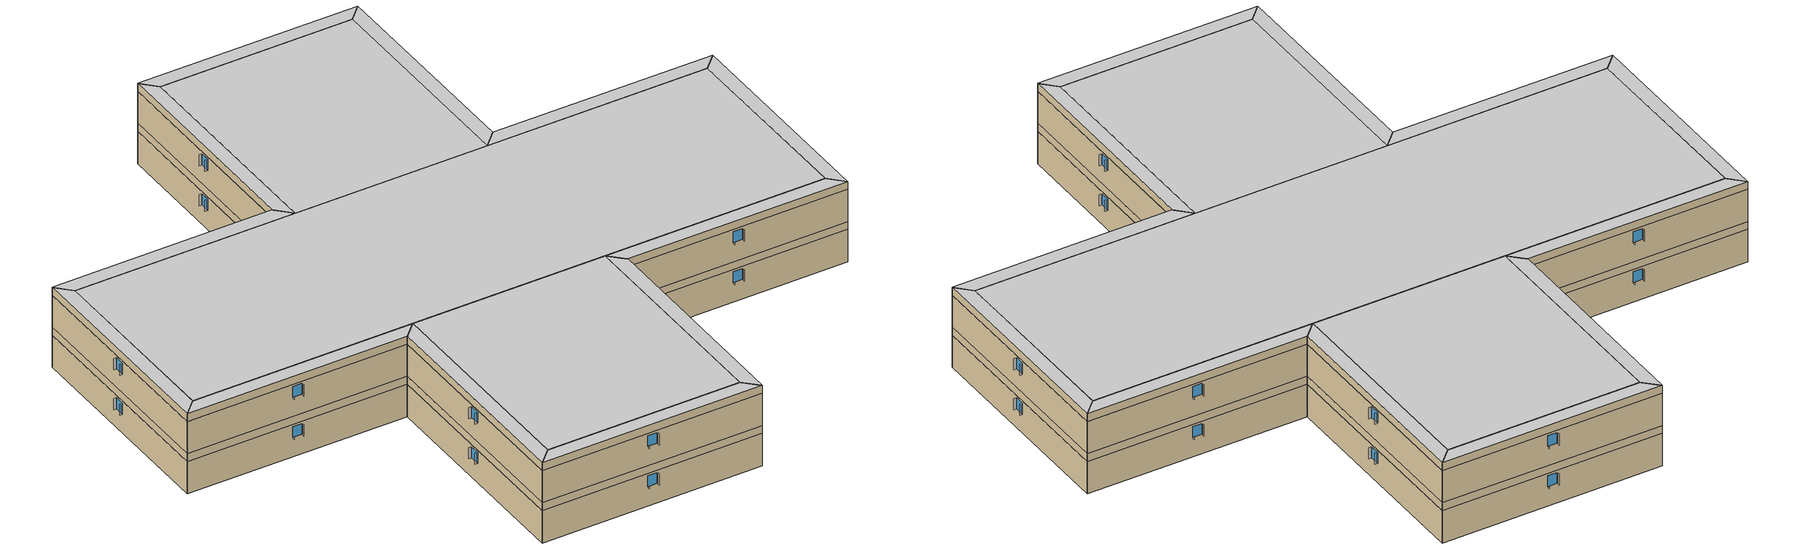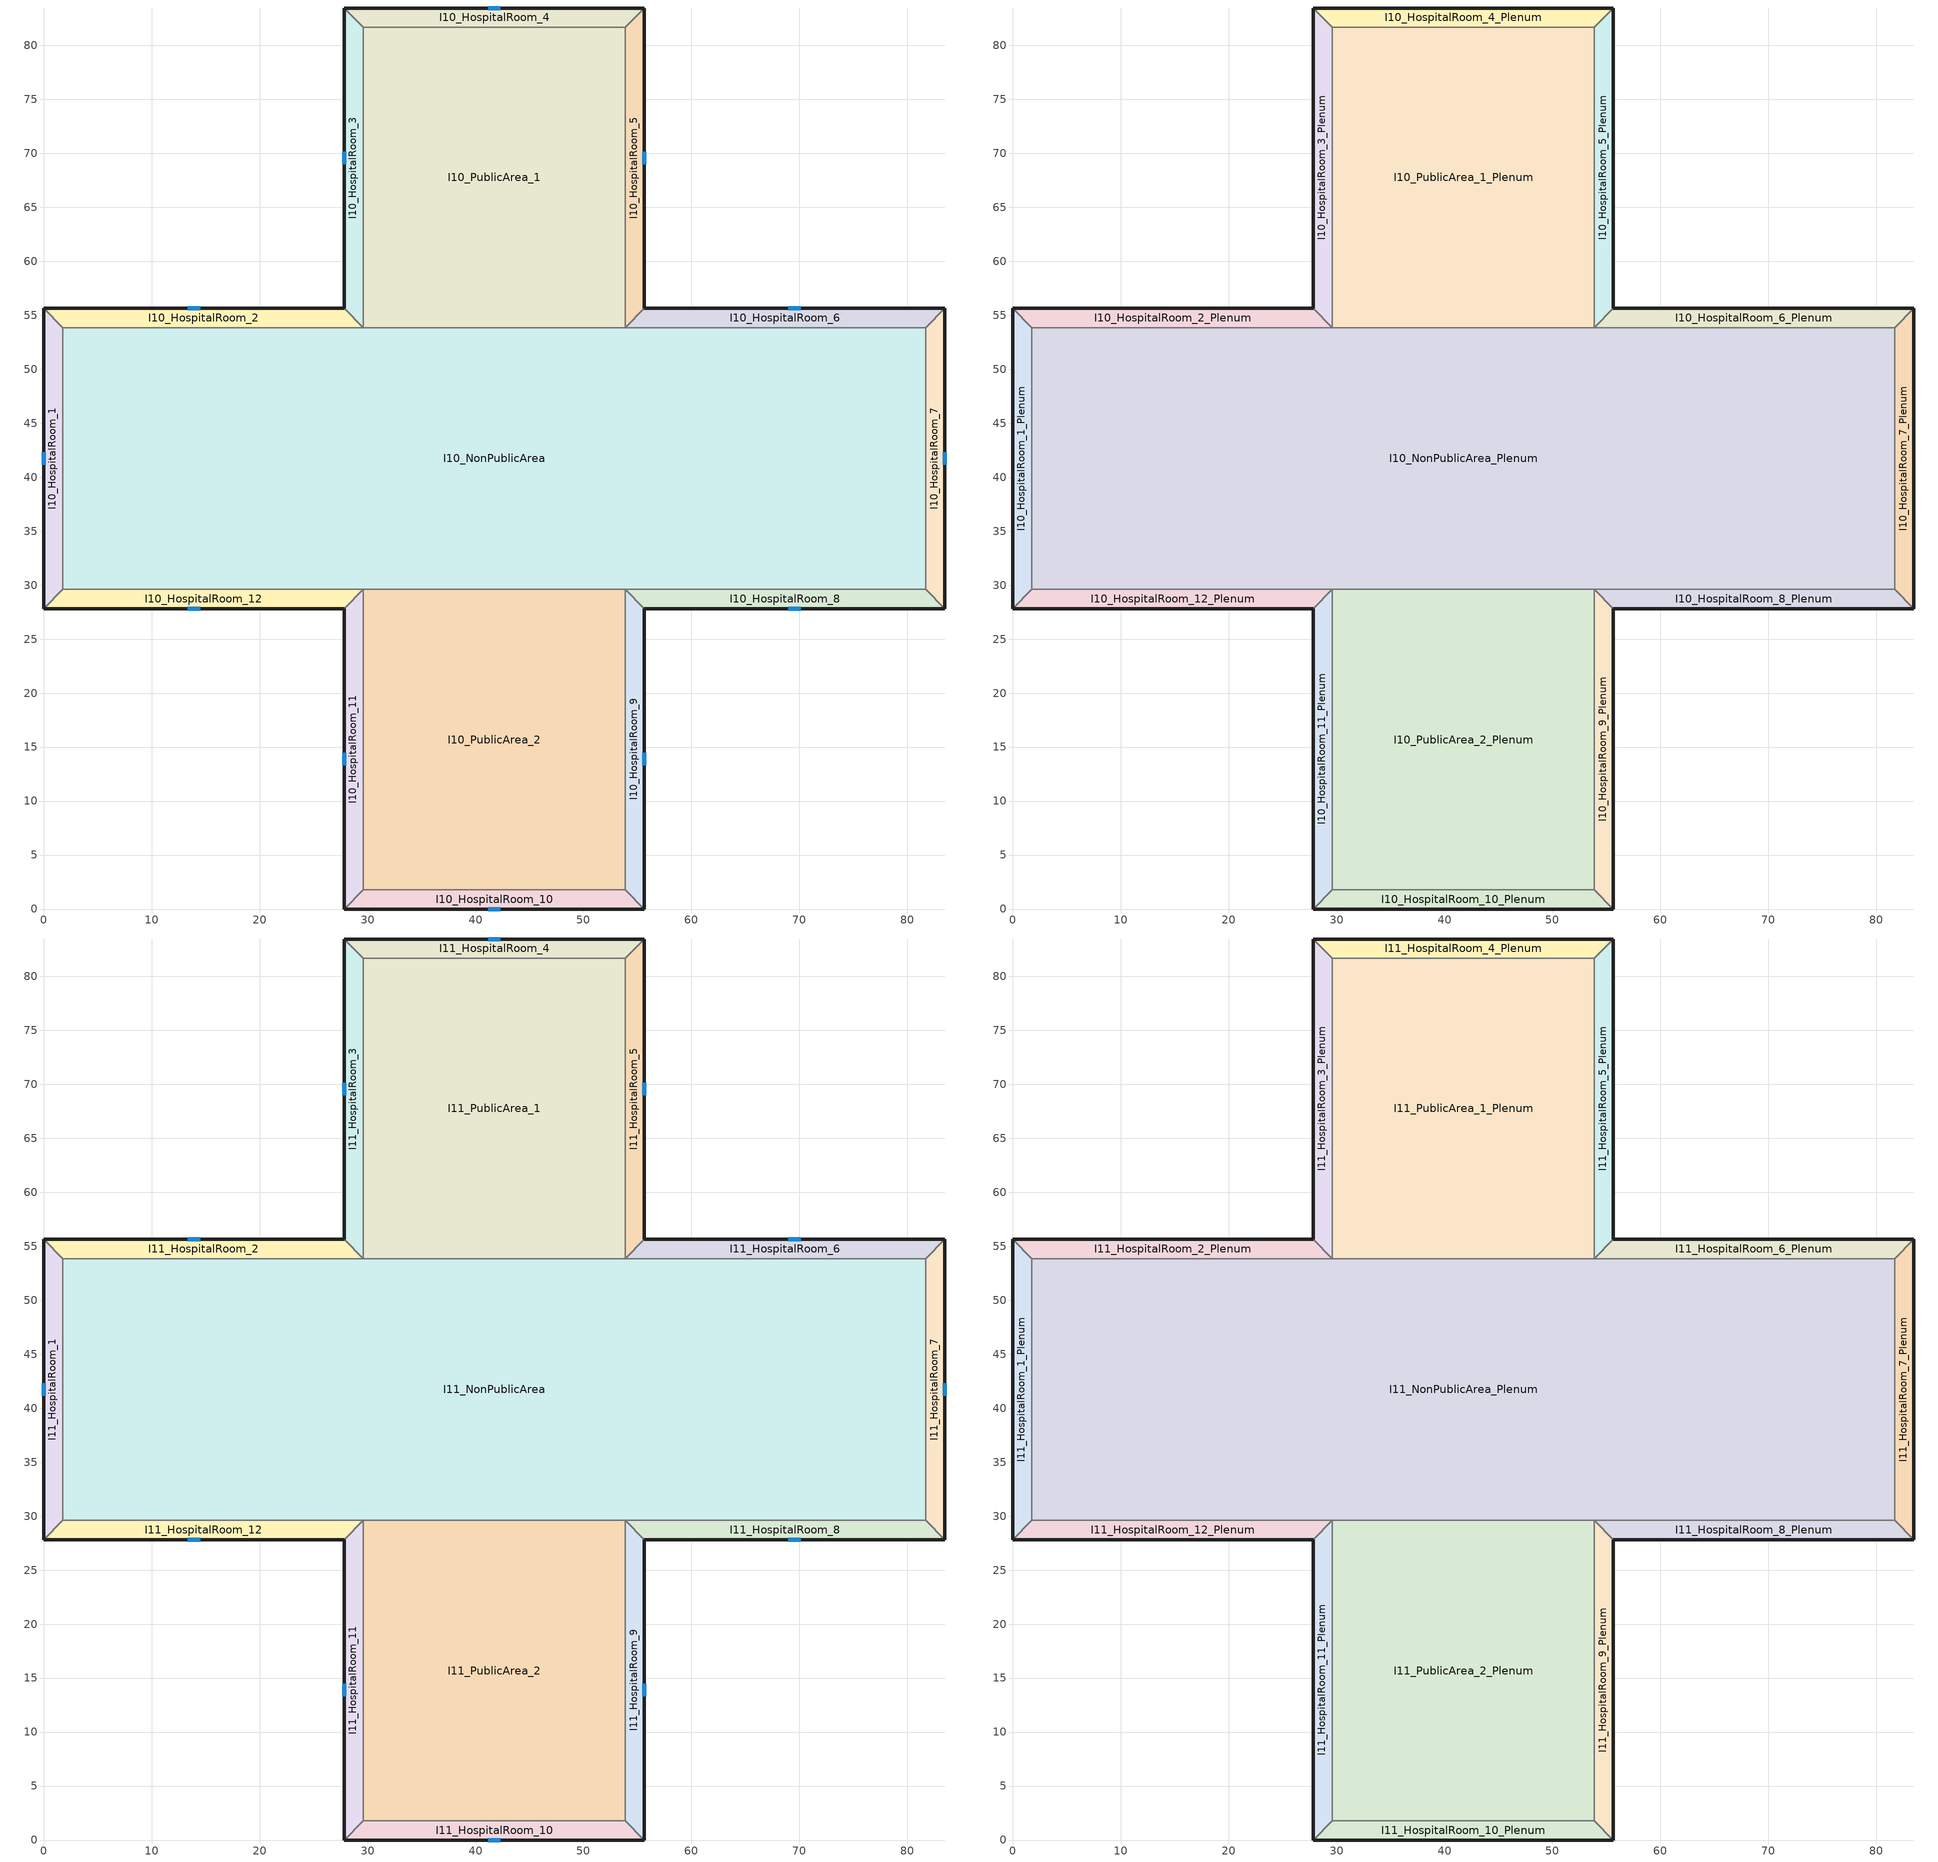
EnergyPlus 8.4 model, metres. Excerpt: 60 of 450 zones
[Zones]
I10_HospitalRoom_1
 floor to I9_HospitalRoom_1_Plenum (Light Floor/Ceiling): 0,27.82 0,55.65 1.78,53.87 1.78,29.6 z52.67
 wall outside (Light Exterior Wall - R13): 0,55.65 0,27.82 z52.67:56.94
 wall to I10_HospitalRoom_2 (Light Partitions): 1.78,53.87 0,55.65 z52.67:56.94
 wall to I10_NonPublicArea (Light Partitions): 1.78,29.6 1.78,53.87 z52.67:56.94
 wall to I10_HospitalRoom_12 (Light Partitions): 0,27.82 1.78,29.6 z52.67:56.94
 window (GlzSys_1): 0,42.32 0,41.16 z55.22:56.63
I10_HospitalRoom_2
 floor to I9_HospitalRoom_2_Plenum (Light Floor/Ceiling): 0,55.65 27.82,55.65 29.6,53.87 1.78,53.87 z52.67
 wall outside (Light Exterior Wall - R13): 27.82,55.65 0,55.65 z52.67:56.94
 wall to I10_HospitalRoom_3 (Light Partitions): 29.6,53.87 27.82,55.65 z52.67:56.94
 wall to I10_NonPublicArea (Light Partitions): 1.78,53.87 29.6,53.87 z52.67:56.94
 window (GlzSys_1): 14.49,55.65 13.33,55.65 z55.22:56.63
I10_HospitalRoom_3
 floor to I9_HospitalRoom_3_Plenum (Light Floor/Ceiling): 27.82,55.65 27.82,83.47 29.6,81.7 29.6,53.87 z52.67
 wall outside (Light Exterior Wall - R13): 27.82,83.47 27.82,55.65 z52.67:56.94
 wall to I10_HospitalRoom_4 (Light Partitions): 29.6,81.7 27.82,83.47 z52.67:56.94
 wall to I10_PublicArea_1 (Light Partitions): 29.6,53.87 29.6,81.7 z52.67:56.94
 window (GlzSys_1): 27.82,70.14 27.82,68.98 z55.22:56.63
I10_HospitalRoom_4
 floor to I9_HospitalRoom_4_Plenum (Light Floor/Ceiling): 27.82,83.47 55.65,83.47 53.87,81.7 29.6,81.7 z52.67
 wall outside (Light Exterior Wall - R13): 55.65,83.47 27.82,83.47 z52.67:56.94
 wall to I10_HospitalRoom_5 (Light Partitions): 53.87,81.7 55.65,83.47 z52.67:56.94
 wall to I10_PublicArea_1 (Light Partitions): 29.6,81.7 53.87,81.7 z52.67:56.94
 window (GlzSys_1): 42.32,83.47 41.16,83.47 z55.22:56.63
I10_HospitalRoom_5
 floor to I9_HospitalRoom_5_Plenum (Light Floor/Ceiling): 55.65,83.47 55.65,55.65 53.87,53.87 53.87,81.7 z52.67
 wall outside (Light Exterior Wall - R13): 55.65,55.65 55.65,83.47 z52.67:56.94
 wall to I10_HospitalRoom_6 (Light Partitions): 53.87,53.87 55.65,55.65 z52.67:56.94
 wall to I10_PublicArea_1 (Light Partitions): 53.87,81.7 53.87,53.87 z52.67:56.94
 window (GlzSys_1): 55.65,68.98 55.65,70.14 z55.22:56.63
I10_HospitalRoom_6
 floor to I9_HospitalRoom_6_Plenum (Light Floor/Ceiling): 55.65,55.65 83.47,55.65 81.7,53.87 53.87,53.87 z52.67
 wall outside (Light Exterior Wall - R13): 83.47,55.65 55.65,55.65 z52.67:56.94
 wall to I10_HospitalRoom_7 (Light Partitions): 81.7,53.87 83.47,55.65 z52.67:56.94
 wall to I10_NonPublicArea (Light Partitions): 53.87,53.87 81.7,53.87 z52.67:56.94
 window (GlzSys_1): 70.14,55.65 68.98,55.65 z55.22:56.63
I10_HospitalRoom_7
 floor to I9_HospitalRoom_7_Plenum (Light Floor/Ceiling): 83.47,55.65 83.47,27.82 81.7,29.6 81.7,53.87 z52.67
 wall outside (Light Exterior Wall - R13): 83.47,27.82 83.47,55.65 z52.67:56.94
 wall to I10_HospitalRoom_8 (Light Partitions): 81.7,29.6 83.47,27.82 z52.67:56.94
 wall to I10_NonPublicArea (Light Partitions): 81.7,53.87 81.7,29.6 z52.67:56.94
 window (GlzSys_1): 83.47,41.16 83.47,42.32 z55.22:56.63
I10_HospitalRoom_8
 floor to I9_HospitalRoom_8_Plenum (Light Floor/Ceiling): 83.47,27.82 55.65,27.82 53.87,29.6 81.7,29.6 z52.67
 wall outside (Light Exterior Wall - R13): 55.65,27.82 83.47,27.82 z52.67:56.94
 wall to I10_HospitalRoom_9 (Light Partitions): 53.87,29.6 55.65,27.82 z52.67:56.94
 wall to I10_NonPublicArea (Light Partitions): 81.7,29.6 53.87,29.6 z52.67:56.94
 window (GlzSys_1): 68.98,27.82 70.14,27.82 z55.22:56.63
I10_HospitalRoom_9
 floor to I9_HospitalRoom_9_Plenum (Light Floor/Ceiling): 55.65,27.82 55.65,0 53.87,1.78 53.87,29.6 z52.67
 wall outside (Light Exterior Wall - R13): 55.65,0 55.65,27.82 z52.67:56.94
 wall to I10_HospitalRoom_10 (Light Partitions): 53.87,1.78 55.65,0 z52.67:56.94
 wall to I10_PublicArea_2 (Light Partitions): 53.87,29.6 53.87,1.78 z52.67:56.94
 window (GlzSys_1): 55.65,13.33 55.65,14.49 z55.22:56.63
I10_HospitalRoom_10
 floor to I9_HospitalRoom_10_Plenum (Light Floor/Ceiling): 55.65,0 27.82,0 29.6,1.78 53.87,1.78 z52.67
 wall outside (Light Exterior Wall - R13): 27.82,0 55.65,0 z52.67:56.94
 wall to I10_HospitalRoom_11 (Light Partitions): 29.6,1.78 27.82,0 z52.67:56.94
 wall to I10_PublicArea_2 (Light Partitions): 53.87,1.78 29.6,1.78 z52.67:56.94
 window (GlzSys_1): 41.16,0 42.32,0 z55.22:56.63
I10_HospitalRoom_11
 floor to I9_HospitalRoom_11_Plenum (Light Floor/Ceiling): 27.82,0 27.82,27.82 29.6,29.6 29.6,1.78 z52.67
 wall outside (Light Exterior Wall - R13): 27.82,27.82 27.82,0 z52.67:56.94
 wall to I10_HospitalRoom_12 (Light Partitions): 29.6,29.6 27.82,27.82 z52.67:56.94
 wall to I10_PublicArea_2 (Light Partitions): 29.6,1.78 29.6,29.6 z52.67:56.94
 window (GlzSys_1): 27.82,14.49 27.82,13.33 z55.22:56.63
I10_HospitalRoom_12
 floor to I9_HospitalRoom_12_Plenum (Light Floor/Ceiling): 27.82,27.82 0,27.82 1.78,29.6 29.6,29.6 z52.67
 wall outside (Light Exterior Wall - R13): 0,27.82 27.82,27.82 z52.67:56.94
 wall to I10_NonPublicArea (Light Partitions): 29.6,29.6 1.78,29.6 z52.67:56.94
 window (GlzSys_1): 13.33,27.82 14.49,27.82 z55.22:56.63
I10_NonPublicArea
 floor to I9_NonPublicArea_Plenum (Light Floor/Ceiling): 1.78,29.6 1.78,53.87 29.6,53.87 53.87,53.87 81.7,53.87 81.7,29.6 53.87,29.6 29.6,29.6 z52.67
 wall to I10_PublicArea_1 (Light Partitions): 53.87,53.87 29.6,53.87 z52.67:56.94
 wall to I10_PublicArea_2 (Light Partitions): 29.6,29.6 53.87,29.6 z52.67:56.94
I10_PublicArea_1
 floor to I9_PublicArea_1_Plenum (Light Floor/Ceiling): 29.6,53.87 29.6,81.7 53.87,81.7 53.87,53.87 z52.67
I10_PublicArea_2
 floor to I9_PublicArea_2_Plenum (Light Floor/Ceiling): 29.6,1.78 29.6,29.6 53.87,29.6 53.87,1.78 z52.67
I10_NonPublicArea_Plenum
 floor to I10_NonPublicArea (Light Floor/Ceiling): 1.78,29.6 1.78,53.87 29.6,53.87 53.87,53.87 81.7,53.87 81.7,29.6 53.87,29.6 29.6,29.6 z56.94
 wall to I10_HospitalRoom_1_Plenum (Light Partitions): 1.78,53.87 1.78,29.6 z56.94:57.94
 wall to I10_HospitalRoom_2_Plenum (Light Partitions): 29.6,53.87 1.78,53.87 z56.94:57.94
 wall to I10_PublicArea_1_Plenum (Light Partitions): 53.87,53.87 29.6,53.87 z56.94:57.94
 wall to I10_HospitalRoom_6_Plenum (Light Partitions): 81.7,53.87 53.87,53.87 z56.94:57.94
 wall to I10_HospitalRoom_7_Plenum (Light Partitions): 81.7,29.6 81.7,53.87 z56.94:57.94
 wall to I10_HospitalRoom_8_Plenum (Light Partitions): 53.87,29.6 81.7,29.6 z56.94:57.94
 wall to I10_PublicArea_2_Plenum (Light Partitions): 29.6,29.6 53.87,29.6 z56.94:57.94
 wall to I10_HospitalRoom_12_Plenum (Light Partitions): 1.78,29.6 29.6,29.6 z56.94:57.94
I10_PublicArea_1_Plenum
 floor to I10_PublicArea_1 (Light Floor/Ceiling): 29.6,53.87 29.6,81.7 53.87,81.7 53.87,53.87 z56.94
 wall to I10_HospitalRoom_3_Plenum (Light Partitions): 29.6,81.7 29.6,53.87 z56.94:57.94
 wall to I10_HospitalRoom_4_Plenum (Light Partitions): 53.87,81.7 29.6,81.7 z56.94:57.94
 wall to I10_HospitalRoom_5_Plenum (Light Partitions): 53.87,53.87 53.87,81.7 z56.94:57.94
I10_PublicArea_2_Plenum
 floor to I10_PublicArea_2 (Light Floor/Ceiling): 29.6,1.78 29.6,29.6 53.87,29.6 53.87,1.78 z56.94
 wall to I10_HospitalRoom_11_Plenum (Light Partitions): 29.6,29.6 29.6,1.78 z56.94:57.94
 wall to I10_HospitalRoom_9_Plenum (Light Partitions): 53.87,1.78 53.87,29.6 z56.94:57.94
 wall to I10_HospitalRoom_10_Plenum (Light Partitions): 29.6,1.78 53.87,1.78 z56.94:57.94
I10_HospitalRoom_1_Plenum
 floor to I10_HospitalRoom_1 (Light Floor/Ceiling): 0,27.82 0,55.65 1.78,53.87 1.78,29.6 z56.94
 wall outside (Light Exterior Wall - R13): 0,55.65 0,27.82 z56.94:57.94
 wall to I10_HospitalRoom_2_Plenum (Light Partitions): 1.78,53.87 0,55.65 z56.94:57.94
 wall to I10_HospitalRoom_12_Plenum (Light Partitions): 0,27.82 1.78,29.6 z56.94:57.94
I10_HospitalRoom_2_Plenum
 floor to I10_HospitalRoom_2 (Light Floor/Ceiling): 0,55.65 27.82,55.65 29.6,53.87 1.78,53.87 z56.94
 wall outside (Light Exterior Wall - R13): 27.82,55.65 0,55.65 z56.94:57.94
 wall to I10_HospitalRoom_3_Plenum (Light Partitions): 29.6,53.87 27.82,55.65 z56.94:57.94
I10_HospitalRoom_3_Plenum
 floor to I10_HospitalRoom_3 (Light Floor/Ceiling): 27.82,55.65 27.82,83.47 29.6,81.7 29.6,53.87 z56.94
 wall outside (Light Exterior Wall - R13): 27.82,83.47 27.82,55.65 z56.94:57.94
 wall to I10_HospitalRoom_4_Plenum (Light Partitions): 29.6,81.7 27.82,83.47 z56.94:57.94
I10_HospitalRoom_4_Plenum
 floor to I10_HospitalRoom_4 (Light Floor/Ceiling): 27.82,83.47 55.65,83.47 53.87,81.7 29.6,81.7 z56.94
 wall outside (Light Exterior Wall - R13): 55.65,83.47 27.82,83.47 z56.94:57.94
 wall to I10_HospitalRoom_5_Plenum (Light Partitions): 53.87,81.7 55.65,83.47 z56.94:57.94
I10_HospitalRoom_5_Plenum
 floor to I10_HospitalRoom_5 (Light Floor/Ceiling): 55.65,83.47 55.65,55.65 53.87,53.87 53.87,81.7 z56.94
 wall outside (Light Exterior Wall - R13): 55.65,55.65 55.65,83.47 z56.94:57.94
 wall to I10_HospitalRoom_6_Plenum (Light Partitions): 53.87,53.87 55.65,55.65 z56.94:57.94
I10_HospitalRoom_6_Plenum
 floor to I10_HospitalRoom_6 (Light Floor/Ceiling): 55.65,55.65 83.47,55.65 81.7,53.87 53.87,53.87 z56.94
 wall outside (Light Exterior Wall - R13): 83.47,55.65 55.65,55.65 z56.94:57.94
 wall to I10_HospitalRoom_7_Plenum (Light Partitions): 81.7,53.87 83.47,55.65 z56.94:57.94
I10_HospitalRoom_7_Plenum
 floor to I10_HospitalRoom_7 (Light Floor/Ceiling): 83.47,55.65 83.47,27.82 81.7,29.6 81.7,53.87 z56.94
 wall outside (Light Exterior Wall - R13): 83.47,27.82 83.47,55.65 z56.94:57.94
 wall to I10_HospitalRoom_8_Plenum (Light Partitions): 81.7,29.6 83.47,27.82 z56.94:57.94
I10_HospitalRoom_8_Plenum
 floor to I10_HospitalRoom_8 (Light Floor/Ceiling): 83.47,27.82 55.65,27.82 53.87,29.6 81.7,29.6 z56.94
 wall outside (Light Exterior Wall - R13): 55.65,27.82 83.47,27.82 z56.94:57.94
 wall to I10_HospitalRoom_9_Plenum (Light Partitions): 53.87,29.6 55.65,27.82 z56.94:57.94
I10_HospitalRoom_9_Plenum
 floor to I10_HospitalRoom_9 (Light Floor/Ceiling): 55.65,27.82 55.65,0 53.87,1.78 53.87,29.6 z56.94
 wall outside (Light Exterior Wall - R13): 55.65,0 55.65,27.82 z56.94:57.94
 wall to I10_HospitalRoom_10_Plenum (Light Partitions): 53.87,1.78 55.65,0 z56.94:57.94
I10_HospitalRoom_10_Plenum
 floor to I10_HospitalRoom_10 (Light Floor/Ceiling): 55.65,0 27.82,0 29.6,1.78 53.87,1.78 z56.94
 wall outside (Light Exterior Wall - R13): 27.82,0 55.65,0 z56.94:57.94
 wall to I10_HospitalRoom_11_Plenum (Light Partitions): 29.6,1.78 27.82,0 z56.94:57.94
I10_HospitalRoom_11_Plenum
 floor to I10_HospitalRoom_11 (Light Floor/Ceiling): 27.82,0 27.82,27.82 29.6,29.6 29.6,1.78 z56.94
 wall outside (Light Exterior Wall - R13): 27.82,27.82 27.82,0 z56.94:57.94
 wall to I10_HospitalRoom_12_Plenum (Light Partitions): 29.6,29.6 27.82,27.82 z56.94:57.94
I10_HospitalRoom_12_Plenum
 floor to I10_HospitalRoom_12 (Light Floor/Ceiling): 27.82,27.82 0,27.82 1.78,29.6 29.6,29.6 z56.94
 wall outside (Light Exterior Wall - R13): 0,27.82 27.82,27.82 z56.94:57.94
I11_HospitalRoom_1
 floor to I10_HospitalRoom_1_Plenum (Light Floor/Ceiling): 0,27.82 0,55.65 1.78,53.87 1.78,29.6 z57.94
 wall outside (Light Exterior Wall - R13): 0,55.65 0,27.82 z57.94:62.21
 wall to I11_HospitalRoom_2 (Light Partitions): 1.78,53.87 0,55.65 z57.94:62.21
 wall to I11_NonPublicArea (Light Partitions): 1.78,29.6 1.78,53.87 z57.94:62.21
 wall to I11_HospitalRoom_12 (Light Partitions): 0,27.82 1.78,29.6 z57.94:62.21
 window (GlzSys_1): 0,42.32 0,41.16 z60.49:61.9
I11_HospitalRoom_2
 floor to I10_HospitalRoom_2_Plenum (Light Floor/Ceiling): 0,55.65 27.82,55.65 29.6,53.87 1.78,53.87 z57.94
 wall outside (Light Exterior Wall - R13): 27.82,55.65 0,55.65 z57.94:62.21
 wall to I11_HospitalRoom_3 (Light Partitions): 29.6,53.87 27.82,55.65 z57.94:62.21
 wall to I11_NonPublicArea (Light Partitions): 1.78,53.87 29.6,53.87 z57.94:62.21
 window (GlzSys_1): 14.49,55.65 13.33,55.65 z60.49:61.9
I11_HospitalRoom_3
 floor to I10_HospitalRoom_3_Plenum (Light Floor/Ceiling): 27.82,55.65 27.82,83.47 29.6,81.7 29.6,53.87 z57.94
 wall outside (Light Exterior Wall - R13): 27.82,83.47 27.82,55.65 z57.94:62.21
 wall to I11_HospitalRoom_4 (Light Partitions): 29.6,81.7 27.82,83.47 z57.94:62.21
 wall to I11_PublicArea_1 (Light Partitions): 29.6,53.87 29.6,81.7 z57.94:62.21
 window (GlzSys_1): 27.82,70.14 27.82,68.98 z60.49:61.9
I11_HospitalRoom_4
 floor to I10_HospitalRoom_4_Plenum (Light Floor/Ceiling): 27.82,83.47 55.65,83.47 53.87,81.7 29.6,81.7 z57.94
 wall outside (Light Exterior Wall - R13): 55.65,83.47 27.82,83.47 z57.94:62.21
 wall to I11_HospitalRoom_5 (Light Partitions): 53.87,81.7 55.65,83.47 z57.94:62.21
 wall to I11_PublicArea_1 (Light Partitions): 29.6,81.7 53.87,81.7 z57.94:62.21
 window (GlzSys_1): 42.32,83.47 41.16,83.47 z60.49:61.9
I11_HospitalRoom_5
 floor to I10_HospitalRoom_5_Plenum (Light Floor/Ceiling): 55.65,83.47 55.65,55.65 53.87,53.87 53.87,81.7 z57.94
 wall outside (Light Exterior Wall - R13): 55.65,55.65 55.65,83.47 z57.94:62.21
 wall to I11_HospitalRoom_6 (Light Partitions): 53.87,53.87 55.65,55.65 z57.94:62.21
 wall to I11_PublicArea_1 (Light Partitions): 53.87,81.7 53.87,53.87 z57.94:62.21
 window (GlzSys_1): 55.65,68.98 55.65,70.14 z60.49:61.9
I11_HospitalRoom_6
 floor to I10_HospitalRoom_6_Plenum (Light Floor/Ceiling): 55.65,55.65 83.47,55.65 81.7,53.87 53.87,53.87 z57.94
 wall outside (Light Exterior Wall - R13): 83.47,55.65 55.65,55.65 z57.94:62.21
 wall to I11_HospitalRoom_7 (Light Partitions): 81.7,53.87 83.47,55.65 z57.94:62.21
 wall to I11_NonPublicArea (Light Partitions): 53.87,53.87 81.7,53.87 z57.94:62.21
 window (GlzSys_1): 70.14,55.65 68.98,55.65 z60.49:61.9
I11_HospitalRoom_7
 floor to I10_HospitalRoom_7_Plenum (Light Floor/Ceiling): 83.47,55.65 83.47,27.82 81.7,29.6 81.7,53.87 z57.94
 wall outside (Light Exterior Wall - R13): 83.47,27.82 83.47,55.65 z57.94:62.21
 wall to I11_HospitalRoom_8 (Light Partitions): 81.7,29.6 83.47,27.82 z57.94:62.21
 wall to I11_NonPublicArea (Light Partitions): 81.7,53.87 81.7,29.6 z57.94:62.21
 window (GlzSys_1): 83.47,41.16 83.47,42.32 z60.49:61.9
I11_HospitalRoom_8
 floor to I10_HospitalRoom_8_Plenum (Light Floor/Ceiling): 83.47,27.82 55.65,27.82 53.87,29.6 81.7,29.6 z57.94
 wall outside (Light Exterior Wall - R13): 55.65,27.82 83.47,27.82 z57.94:62.21
 wall to I11_HospitalRoom_9 (Light Partitions): 53.87,29.6 55.65,27.82 z57.94:62.21
 wall to I11_NonPublicArea (Light Partitions): 81.7,29.6 53.87,29.6 z57.94:62.21
 window (GlzSys_1): 68.98,27.82 70.14,27.82 z60.49:61.9
I11_HospitalRoom_9
 floor to I10_HospitalRoom_9_Plenum (Light Floor/Ceiling): 55.65,27.82 55.65,0 53.87,1.78 53.87,29.6 z57.94
 wall outside (Light Exterior Wall - R13): 55.65,0 55.65,27.82 z57.94:62.21
 wall to I11_HospitalRoom_10 (Light Partitions): 53.87,1.78 55.65,0 z57.94:62.21
 wall to I11_PublicArea_2 (Light Partitions): 53.87,29.6 53.87,1.78 z57.94:62.21
 window (GlzSys_1): 55.65,13.33 55.65,14.49 z60.49:61.9
I11_HospitalRoom_10
 floor to I10_HospitalRoom_10_Plenum (Light Floor/Ceiling): 55.65,0 27.82,0 29.6,1.78 53.87,1.78 z57.94
 wall outside (Light Exterior Wall - R13): 27.82,0 55.65,0 z57.94:62.21
 wall to I11_HospitalRoom_11 (Light Partitions): 29.6,1.78 27.82,0 z57.94:62.21
 wall to I11_PublicArea_2 (Light Partitions): 53.87,1.78 29.6,1.78 z57.94:62.21
 window (GlzSys_1): 41.16,0 42.32,0 z60.49:61.9
I11_HospitalRoom_11
 floor to I10_HospitalRoom_11_Plenum (Light Floor/Ceiling): 27.82,0 27.82,27.82 29.6,29.6 29.6,1.78 z57.94
 wall outside (Light Exterior Wall - R13): 27.82,27.82 27.82,0 z57.94:62.21
 wall to I11_HospitalRoom_12 (Light Partitions): 29.6,29.6 27.82,27.82 z57.94:62.21
 wall to I11_PublicArea_2 (Light Partitions): 29.6,1.78 29.6,29.6 z57.94:62.21
 window (GlzSys_1): 27.82,14.49 27.82,13.33 z60.49:61.9
I11_HospitalRoom_12
 floor to I10_HospitalRoom_12_Plenum (Light Floor/Ceiling): 27.82,27.82 0,27.82 1.78,29.6 29.6,29.6 z57.94
 wall outside (Light Exterior Wall - R13): 0,27.82 27.82,27.82 z57.94:62.21
 wall to I11_NonPublicArea (Light Partitions): 29.6,29.6 1.78,29.6 z57.94:62.21
 window (GlzSys_1): 13.33,27.82 14.49,27.82 z60.49:61.9
I11_NonPublicArea
 floor to I10_NonPublicArea_Plenum (Light Floor/Ceiling): 1.78,29.6 1.78,53.87 29.6,53.87 53.87,53.87 81.7,53.87 81.7,29.6 53.87,29.6 29.6,29.6 z57.94
 wall to I11_PublicArea_1 (Light Partitions): 53.87,53.87 29.6,53.87 z57.94:62.21
 wall to I11_PublicArea_2 (Light Partitions): 29.6,29.6 53.87,29.6 z57.94:62.21
I11_PublicArea_1
 floor to I10_PublicArea_1_Plenum (Light Floor/Ceiling): 29.6,53.87 29.6,81.7 53.87,81.7 53.87,53.87 z57.94
I11_PublicArea_2
 floor to I10_PublicArea_2_Plenum (Light Floor/Ceiling): 29.6,1.78 29.6,29.6 53.87,29.6 53.87,1.78 z57.94
I11_NonPublicArea_Plenum
 floor to I11_NonPublicArea (Light Floor/Ceiling): 1.78,29.6 1.78,53.87 29.6,53.87 53.87,53.87 81.7,53.87 81.7,29.6 53.87,29.6 29.6,29.6 z62.21
 wall to I11_HospitalRoom_1_Plenum (Light Partitions): 1.78,53.87 1.78,29.6 z62.21:63.21
 wall to I11_HospitalRoom_2_Plenum (Light Partitions): 29.6,53.87 1.78,53.87 z62.21:63.21
 wall to I11_PublicArea_1_Plenum (Light Partitions): 53.87,53.87 29.6,53.87 z62.21:63.21
 wall to I11_HospitalRoom_6_Plenum (Light Partitions): 81.7,53.87 53.87,53.87 z62.21:63.21
 wall to I11_HospitalRoom_7_Plenum (Light Partitions): 81.7,29.6 81.7,53.87 z62.21:63.21
 wall to I11_HospitalRoom_8_Plenum (Light Partitions): 53.87,29.6 81.7,29.6 z62.21:63.21
 wall to I11_PublicArea_2_Plenum (Light Partitions): 29.6,29.6 53.87,29.6 z62.21:63.21
 wall to I11_HospitalRoom_12_Plenum (Light Partitions): 1.78,29.6 29.6,29.6 z62.21:63.21
 ceiling to I12_NonPublicArea (Light Floor/Ceiling): 1.78,29.6 29.6,29.6 53.87,29.6 81.7,29.6 81.7,53.87 53.87,53.87 29.6,53.87 1.78,53.87 z63.21
I11_PublicArea_1_Plenum
 floor to I11_PublicArea_1 (Light Floor/Ceiling): 29.6,53.87 29.6,81.7 53.87,81.7 53.87,53.87 z62.21
 wall to I11_HospitalRoom_3_Plenum (Light Partitions): 29.6,81.7 29.6,53.87 z62.21:63.21
 wall to I11_HospitalRoom_4_Plenum (Light Partitions): 53.87,81.7 29.6,81.7 z62.21:63.21
 wall to I11_HospitalRoom_5_Plenum (Light Partitions): 53.87,53.87 53.87,81.7 z62.21:63.21
 ceiling to I12_PublicArea_1 (Light Floor/Ceiling): 29.6,53.87 53.87,53.87 53.87,81.7 29.6,81.7 z63.21
I11_PublicArea_2_Plenum
 floor to I11_PublicArea_2 (Light Floor/Ceiling): 29.6,1.78 29.6,29.6 53.87,29.6 53.87,1.78 z62.21
 wall to I11_HospitalRoom_11_Plenum (Light Partitions): 29.6,29.6 29.6,1.78 z62.21:63.21
 wall to I11_HospitalRoom_9_Plenum (Light Partitions): 53.87,1.78 53.87,29.6 z62.21:63.21
 wall to I11_HospitalRoom_10_Plenum (Light Partitions): 29.6,1.78 53.87,1.78 z62.21:63.21
 ceiling to I12_PublicArea_2 (Light Floor/Ceiling): 29.6,1.78 53.87,1.78 53.87,29.6 29.6,29.6 z63.21
I11_HospitalRoom_1_Plenum
 floor to I11_HospitalRoom_1 (Light Floor/Ceiling): 0,27.82 0,55.65 1.78,53.87 1.78,29.6 z62.21
 wall outside (Light Exterior Wall - R13): 0,55.65 0,27.82 z62.21:63.21
 wall to I11_HospitalRoom_2_Plenum (Light Partitions): 1.78,53.87 0,55.65 z62.21:63.21
 wall to I11_HospitalRoom_12_Plenum (Light Partitions): 0,27.82 1.78,29.6 z62.21:63.21
 ceiling to I12_HospitalRoom_1 (Light Floor/Ceiling): 0,27.82 1.78,29.6 1.78,53.87 0,55.65 z63.21
I11_HospitalRoom_2_Plenum
 floor to I11_HospitalRoom_2 (Light Floor/Ceiling): 0,55.65 27.82,55.65 29.6,53.87 1.78,53.87 z62.21
 wall outside (Light Exterior Wall - R13): 27.82,55.65 0,55.65 z62.21:63.21
 wall to I11_HospitalRoom_3_Plenum (Light Partitions): 29.6,53.87 27.82,55.65 z62.21:63.21
 ceiling to I12_HospitalRoom_2 (Light Floor/Ceiling): 0,55.65 1.78,53.87 29.6,53.87 27.82,55.65 z63.21
I11_HospitalRoom_3_Plenum
 floor to I11_HospitalRoom_3 (Light Floor/Ceiling): 27.82,55.65 27.82,83.47 29.6,81.7 29.6,53.87 z62.21
 wall outside (Light Exterior Wall - R13): 27.82,83.47 27.82,55.65 z62.21:63.21
 wall to I11_HospitalRoom_4_Plenum (Light Partitions): 29.6,81.7 27.82,83.47 z62.21:63.21
 ceiling to I12_HospitalRoom_3 (Light Floor/Ceiling): 27.82,55.65 29.6,53.87 29.6,81.7 27.82,83.47 z63.21
I11_HospitalRoom_4_Plenum
 floor to I11_HospitalRoom_4 (Light Floor/Ceiling): 27.82,83.47 55.65,83.47 53.87,81.7 29.6,81.7 z62.21
 wall outside (Light Exterior Wall - R13): 55.65,83.47 27.82,83.47 z62.21:63.21
 wall to I11_HospitalRoom_5_Plenum (Light Partitions): 53.87,81.7 55.65,83.47 z62.21:63.21
 ceiling to I12_HospitalRoom_4 (Light Floor/Ceiling): 27.82,83.47 29.6,81.7 53.87,81.7 55.65,83.47 z63.21
I11_HospitalRoom_5_Plenum
 floor to I11_HospitalRoom_5 (Light Floor/Ceiling): 55.65,83.47 55.65,55.65 53.87,53.87 53.87,81.7 z62.21
 wall outside (Light Exterior Wall - R13): 55.65,55.65 55.65,83.47 z62.21:63.21
 wall to I11_HospitalRoom_6_Plenum (Light Partitions): 53.87,53.87 55.65,55.65 z62.21:63.21
 ceiling to I12_HospitalRoom_5 (Light Floor/Ceiling): 55.65,83.47 53.87,81.7 53.87,53.87 55.65,55.65 z63.21
I11_HospitalRoom_6_Plenum
 floor to I11_HospitalRoom_6 (Light Floor/Ceiling): 55.65,55.65 83.47,55.65 81.7,53.87 53.87,53.87 z62.21
 wall outside (Light Exterior Wall - R13): 83.47,55.65 55.65,55.65 z62.21:63.21
 wall to I11_HospitalRoom_7_Plenum (Light Partitions): 81.7,53.87 83.47,55.65 z62.21:63.21
 ceiling to I12_HospitalRoom_6 (Light Floor/Ceiling): 55.65,55.65 53.87,53.87 81.7,53.87 83.47,55.65 z63.21
I11_HospitalRoom_7_Plenum
 floor to I11_HospitalRoom_7 (Light Floor/Ceiling): 83.47,55.65 83.47,27.82 81.7,29.6 81.7,53.87 z62.21
 wall outside (Light Exterior Wall - R13): 83.47,27.82 83.47,55.65 z62.21:63.21
 wall to I11_HospitalRoom_8_Plenum (Light Partitions): 81.7,29.6 83.47,27.82 z62.21:63.21
 ceiling to I12_HospitalRoom_7 (Light Floor/Ceiling): 83.47,55.65 81.7,53.87 81.7,29.6 83.47,27.82 z63.21
I11_HospitalRoom_8_Plenum
 floor to I11_HospitalRoom_8 (Light Floor/Ceiling): 83.47,27.82 55.65,27.82 53.87,29.6 81.7,29.6 z62.21
 wall outside (Light Exterior Wall - R13): 55.65,27.82 83.47,27.82 z62.21:63.21
 wall to I11_HospitalRoom_9_Plenum (Light Partitions): 53.87,29.6 55.65,27.82 z62.21:63.21
 ceiling to I12_HospitalRoom_8 (Light Floor/Ceiling): 83.47,27.82 81.7,29.6 53.87,29.6 55.65,27.82 z63.21
I11_HospitalRoom_9_Plenum
 floor to I11_HospitalRoom_9 (Light Floor/Ceiling): 55.65,27.82 55.65,0 53.87,1.78 53.87,29.6 z62.21
 wall outside (Light Exterior Wall - R13): 55.65,0 55.65,27.82 z62.21:63.21
 wall to I11_HospitalRoom_10_Plenum (Light Partitions): 53.87,1.78 55.65,0 z62.21:63.21
 ceiling to I12_HospitalRoom_9 (Light Floor/Ceiling): 55.65,27.82 53.87,29.6 53.87,1.78 55.65,0 z63.21
I11_HospitalRoom_10_Plenum
 floor to I11_HospitalRoom_10 (Light Floor/Ceiling): 55.65,0 27.82,0 29.6,1.78 53.87,1.78 z62.21
 wall outside (Light Exterior Wall - R13): 27.82,0 55.65,0 z62.21:63.21
 wall to I11_HospitalRoom_11_Plenum (Light Partitions): 29.6,1.78 27.82,0 z62.21:63.21
 ceiling to I12_HospitalRoom_10 (Light Floor/Ceiling): 55.65,0 53.87,1.78 29.6,1.78 27.82,0 z63.21
I11_HospitalRoom_11_Plenum
 floor to I11_HospitalRoom_11 (Light Floor/Ceiling): 27.82,0 27.82,27.82 29.6,29.6 29.6,1.78 z62.21
 wall outside (Light Exterior Wall - R13): 27.82,27.82 27.82,0 z62.21:63.21
 wall to I11_HospitalRoom_12_Plenum (Light Partitions): 29.6,29.6 27.82,27.82 z62.21:63.21
 ceiling to I12_HospitalRoom_11 (Light Floor/Ceiling): 27.82,0 29.6,1.78 29.6,29.6 27.82,27.82 z63.21
I11_HospitalRoom_12_Plenum
 floor to I11_HospitalRoom_12 (Light Floor/Ceiling): 27.82,27.82 0,27.82 1.78,29.6 29.6,29.6 z62.21
 wall outside (Light Exterior Wall - R13): 0,27.82 27.82,27.82 z62.21:63.21
 ceiling to I12_HospitalRoom_12 (Light Floor/Ceiling): 27.82,27.82 29.6,29.6 1.78,29.6 0,27.82 z63.21
shading: 55.65,68.95 56.03,68.95 / 55.65,70.17 56.03,70.17 / 55.65,13.3 56.03,13.3 / 55.65,14.52 56.03,14.52 / 27.82,70.17 27.44,70.17 / 27.82,68.95 27.44,68.95 / 27.82,14.52 27.44,14.52 / 27.82,13.3 27.44,13.3 / 14.52,55.65 14.52,56.03 / 13.3,55.65 13.3,56.03 / 70.17,55.65 70.17,56.03 / 68.95,55.65 68.95,56.03 / 68.95,27.82 68.95,27.44 / 70.17,27.82 70.17,27.44 / 41.13,0 41.13,-0.38 / 42.35,0 42.35,-0.38 / 13.3,27.82 13.3,27.44 / 14.52,27.82 14.52,27.44 / 0,42.35 -0.38,42.35 / 0,41.13 -0.38,41.13 / 83.47,41.13 83.85,41.13 / 83.47,42.35 83.85,42.35 / 42.35,83.47 42.35,83.85 / 41.13,83.47 41.13,83.85 z55.19:56.67; 55.65,68.95 56.03,68.95 / 55.65,70.17 56.03,70.17 / 55.65,13.3 56.03,13.3 / 55.65,14.52 56.03,14.52 / 27.82,70.17 27.44,70.17 / 27.82,68.95 27.44,68.95 / 27.82,14.52 27.44,14.52 / 27.82,13.3 27.44,13.3 / 14.52,55.65 14.52,56.03 / 13.3,55.65 13.3,56.03 / 70.17,55.65 70.17,56.03 / 68.95,55.65 68.95,56.03 / 68.95,27.82 68.95,27.44 / 70.17,27.82 70.17,27.44 / 13.3,27.82 13.3,27.44 / 14.52,27.82 14.52,27.44 / 0,42.35 -0.38,42.35 / 0,41.13 -0.38,41.13 / 83.47,41.13 83.85,41.13 / 83.47,42.35 83.85,42.35 / 41.13,0 41.13,-0.38 / 42.35,0 42.35,-0.38 / 42.35,83.47 42.35,83.85 / 41.13,83.47 41.13,83.85 z60.46:61.93
[Building]
EFILM_building: North Axis {deg}=0; Terrain=Suburbs; Loads Convergence Tolerance Value=0.04; Temperature Convergence Tolerance Value {deltaC}=0.4; Solar Distribution=MinimalShadowing; Maximum Number of Warmup Days=2; Minimum Number of Warmup Days=1
[Site:Location]
Oakland_CA_USA Design_Conditions: Latitude {deg}=37.71; Longitude {deg}=-122.21; Time Zone {hr}=-8; Elevation {m}=1
[SizingPeriod:DesignDay] Month=1; Day of Month=21; Day Type=WinterDesignDay; Daily Dry-Bulb Temperature Range {deltaC}=0; Barometric Pressure {Pa}=101313; Wind Speed {m/s}=2.3; Wind Direction {deg}=50; Rain Indicator=No; Snow Indicator=No; Daylight Saving Time Indicator=No; Solar Model Indicator=ASHRAEClearSky; Sky Clearness=0
Name | Maximum Dry-Bulb Temperature {C} | Humidity Condition Type | Wetbulb or DewPoint at Maximum Dry-Bulb {C}
Oakland Ann Htg 99.6% Condns DB | 3.1 | Wetbulb | 3.1
Oakland Ann Htg 99% Condns DB | 4.3 | Wetbulb | 4.3
Oakland Ann Hum_n 99.6% Condns DP=>MCDB | 10.7 | DewPoint | -6.2
Oakland Ann Hum_n 99% Condns DP=>MCDB | 11.6 | DewPoint | -2.6
[Site:GroundTemperature:BuildingSurface]
20.03, 20.03, 20.13, 20.3, 20.43, 20.52, 20.62, 20.77, 20.78, 20.55, 20.44, 20.2
[Construction]
Light Exterior Wall - R13: F08 Metal surface, Fiberglass Batt R13, G01a 19mm gypsum board
Light Partitions: G01a 19mm gypsum board, F04 Wall air space resistance, G01a 19mm gypsum board
Light Floor/Ceiling: M11 100mm lightweight concrete, F05 Ceiling air space resistance, F16 Acoustic tile
[CONSTRUCTION]
GlzSys_1: Glass_102_LayerAvg
[Material] Thermal Absorptance=0.9; Solar Absorptance=0.7; Visible Absorptance=0.7
Name | Roughness | Thickness {m} | Conductivity {W/m-K} | Density {kg/m3} | Specific Heat {J/kg-K}
F08 Metal surface | Smooth | 0.0008 | 45.28 | 7824 | 500
Fiberglass Batt R13 | Rough | 0.1016 | 0.043 | 10 | 837
G01a 19mm gypsum board | MediumSmooth | 0.019 | 0.16 | 800 | 1090
F16 Acoustic tile | MediumSmooth | 0.0191 | 0.06 | 368 | 590
M11 100mm lightweight concrete | MediumRough | 0.1016 | 0.53 | 1280 | 840
[Material:AirGap]
Name | Thermal Resistance {m2-K/W}
F04 Wall air space resistance | 0.15
F05 Ceiling air space resistance | 0.18
[WindowMaterial:Glazing]
Glass_102_LayerAvg: Optical Data Type=SpectralAverage; Thickness {m}=0.003048; Solar Transmittance at Normal Incidence=0.833848; Front Side Solar Reflectance at Normal Incidence=0.0747638; Back Side Solar Reflectance at Normal Incidence=0.0748545; Visible Transmittance at Normal Incidence=0.89926; Front Side Visible Reflectance at Normal Incidence=0.082563; Back Side Visible Reflectance at Normal Incidence=0.082564; Infrared Transmittance at Normal Incidence=0; Front Side Infrared Hemispherical Emissivity=0.84; Back Side Infrared Hemispherical Emissivity=0.84; Conductivity {W/m-K}=1
[Zone] Type=1; Multiplier=1; Floor Area {m2}=autocalculate
Name | Ceiling Height {m} | Volume {m3}
I10_HospitalRoom_1; I10_HospitalRoom_10; I11_HospitalRoom_1; I11_HospitalRoom_10 | 4.2672 | 197.496
I10_HospitalRoom_2; I10_HospitalRoom_3; I10_HospitalRoom_5; I10_HospitalRoom_6; I10_HospitalRoom_8; I10_HospitalRoom_9; I10_HospitalRoom_11; I10_HospitalRoom_12; I11_HospitalRoom_2; I11_HospitalRoom_3; I11_HospitalRoom_5; I11_HospitalRoom_6; I11_HospitalRoom_8; I11_HospitalRoom_9; I11_HospitalRoom_11; I11_HospitalRoom_12 | 4.2672 | 210.968
I10_HospitalRoom_4; I10_HospitalRoom_7; I11_HospitalRoom_4; I11_HospitalRoom_7 | 4.2672 | 197.495
I10_NonPublicArea; I11_NonPublicArea | 4.2672 | 8277.04
I10_PublicArea_1; I10_PublicArea_2; I11_PublicArea_1; I11_PublicArea_2 | 4.2672 | 2881.7
I10_NonPublicArea_Plenum; I11_NonPublicArea_Plenum | 1 | 1939.69
I10_PublicArea_1_Plenum; I10_PublicArea_2_Plenum; I11_PublicArea_1_Plenum; I11_PublicArea_2_Plenum | 1 | 675.313
I10_HospitalRoom_1_Plenum; I10_HospitalRoom_4_Plenum; I10_HospitalRoom_7_Plenum; I10_HospitalRoom_10_Plenum; I11_HospitalRoom_1_Plenum; I11_HospitalRoom_4_Plenum; I11_HospitalRoom_7_Plenum; I11_HospitalRoom_10_Plenum | 1 | 46.2822
I10_HospitalRoom_2_Plenum; I10_HospitalRoom_3_Plenum; I10_HospitalRoom_5_Plenum; I10_HospitalRoom_6_Plenum; I10_HospitalRoom_8_Plenum; I10_HospitalRoom_9_Plenum; I10_HospitalRoom_11_Plenum; I10_HospitalRoom_12_Plenum; I11_HospitalRoom_2_Plenum; I11_HospitalRoom_3_Plenum; I11_HospitalRoom_5_Plenum; I11_HospitalRoom_6_Plenum; I11_HospitalRoom_8_Plenum; I11_HospitalRoom_9_Plenum; I11_HospitalRoom_11_Plenum; I11_HospitalRoom_12_Plenum | 1 | 49.4394
[Daylighting:Controls] Total Daylighting Reference Points=1; Fraction of Zone Controlled by First Reference Point=1; Fraction of Zone Controlled by Second Reference Point=0; Illuminance Setpoint at First Reference Point {lux}=500; Illuminance Setpoint at Second Reference Point {lux}=500; Lighting Control Type=1; Glare Calculation Azimuth Angle of View Direction Clockwise from Zone y-Axis {deg}=0; Maximum Allowable Discomfort Glare Index=20; Minimum Input Power Fraction for Continuous Dimming Control=0.3; Minimum Light Output Fraction for Continuous Dimming Control=0.2; Number of Stepped Control Steps=0; Probability Lighting will be Reset When Needed in Manual Stepped Control=1
Name | X-Coordinate of First Reference Point {m} | Y-Coordinate of First Reference Point {m} | Z-Coordinate of First Reference Point {m}
I10_HospitalRoom_1 | 0.88842 | 41.73646 | 53.472
I10_HospitalRoom_2 | 14.8006 | 54.76019 | 53.472
I10_HospitalRoom_3 | 28.71273 | 68.6723 | 53.472
I10_HospitalRoom_4 | 41.73646 | 82.5845 | 53.472
I10_HospitalRoom_5 | 54.76019 | 68.6723 | 53.472
I10_HospitalRoom_6 | 68.6723 | 54.76019 | 53.472
I10_HospitalRoom_7 | 82.5845 | 41.73646 | 53.472
I10_HospitalRoom_8 | 68.6723 | 28.71273 | 53.472
I10_HospitalRoom_9 | 54.76019 | 14.8006 | 53.472
I10_HospitalRoom_10 | 41.73646 | 0.88842 | 53.472
I10_HospitalRoom_11 | 28.71273 | 14.8006 | 53.472
I10_HospitalRoom_12 | 14.8006 | 28.71273 | 53.472
I10_PublicArea_1 | 41.73646 | 67.7839 | 53.472
I10_PublicArea_2 | 41.73646 | 15.689 | 53.472
I10_PublicArea_1_Plenum | 41.73646 | 67.7839 | 57.7392
I10_PublicArea_2_Plenum | 41.73646 | 15.689 | 57.7392
I10_HospitalRoom_1_Plenum | 0.88842 | 41.73646 | 57.7392
I10_HospitalRoom_2_Plenum | 14.8006 | 54.76019 | 57.7392
I10_HospitalRoom_3_Plenum | 28.71273 | 68.6723 | 57.7392
I10_HospitalRoom_4_Plenum | 41.73646 | 82.5845 | 57.7392
I10_HospitalRoom_5_Plenum | 54.76019 | 68.6723 | 57.7392
I10_HospitalRoom_6_Plenum | 68.6723 | 54.76019 | 57.7392
I10_HospitalRoom_7_Plenum | 82.5845 | 41.73646 | 57.7392
I10_HospitalRoom_8_Plenum | 68.6723 | 28.71273 | 57.7392
I10_HospitalRoom_9_Plenum | 54.76019 | 14.8006 | 57.7392
I10_HospitalRoom_10_Plenum | 41.73646 | 0.88842 | 57.7392
I10_HospitalRoom_11_Plenum | 28.71273 | 14.8006 | 57.7392
I10_HospitalRoom_12_Plenum | 14.8006 | 28.71273 | 57.7392
I11_HospitalRoom_1 | 0.88842 | 41.73646 | 58.7392
I11_HospitalRoom_2 | 14.8006 | 54.76019 | 58.7392
I11_HospitalRoom_3 | 28.71273 | 68.6723 | 58.7392
I11_HospitalRoom_4 | 41.73646 | 82.5845 | 58.7392
I11_HospitalRoom_5 | 54.76019 | 68.6723 | 58.7392
I11_HospitalRoom_6 | 68.6723 | 54.76019 | 58.7392
I11_HospitalRoom_7 | 82.5845 | 41.73646 | 58.7392
I11_HospitalRoom_8 | 68.6723 | 28.71273 | 58.7392
I11_HospitalRoom_9 | 54.76019 | 14.8006 | 58.7392
I11_HospitalRoom_10 | 41.73646 | 0.88842 | 58.7392
I11_HospitalRoom_11 | 28.71273 | 14.8006 | 58.7392
I11_HospitalRoom_12 | 14.8006 | 28.71273 | 58.7392
I11_PublicArea_1 | 41.73646 | 67.7839 | 58.7392
I11_PublicArea_2 | 41.73646 | 15.689 | 58.7392
I11_PublicArea_1_Plenum | 41.73646 | 67.7839 | 63.0064
I11_PublicArea_2_Plenum | 41.73646 | 15.689 | 63.0064
I11_HospitalRoom_1_Plenum | 0.88842 | 41.73646 | 63.0064
I11_HospitalRoom_2_Plenum | 14.8006 | 54.76019 | 63.0064
I11_HospitalRoom_3_Plenum | 28.71273 | 68.6723 | 63.0064
I11_HospitalRoom_4_Plenum | 41.73646 | 82.5845 | 63.0064
I11_HospitalRoom_5_Plenum | 54.76019 | 68.6723 | 63.0064
I11_HospitalRoom_6_Plenum | 68.6723 | 54.76019 | 63.0064
I11_HospitalRoom_7_Plenum | 82.5845 | 41.73646 | 63.0064
I11_HospitalRoom_8_Plenum | 68.6723 | 28.71273 | 63.0064
I11_HospitalRoom_9_Plenum | 54.76019 | 14.8006 | 63.0064
I11_HospitalRoom_10_Plenum | 41.73646 | 0.88842 | 63.0064
I11_HospitalRoom_11_Plenum | 28.71273 | 14.8006 | 63.0064
I11_HospitalRoom_12_Plenum | 14.8006 | 28.71273 | 63.0064
[Lights] Schedule=Lights Rooms Sch Hospital; Design Level Calculation Method=Watts/Area; Watts per Zone Floor Area {W/m2}=7.53; Return Air Fraction=0; Fraction Radiant=0.6; Fraction Visible=0.2; Fraction Replaceable=1
Name | Zone or ZoneList
Lights_I10_HospitalRoom_1 | I10_HospitalRoom_1
Lights_I10_HospitalRoom_2 | I10_HospitalRoom_2
Lights_I10_HospitalRoom_3 | I10_HospitalRoom_3
Lights_I10_HospitalRoom_4 | I10_HospitalRoom_4
Lights_I10_HospitalRoom_5 | I10_HospitalRoom_5
Lights_I10_HospitalRoom_6 | I10_HospitalRoom_6
Lights_I10_HospitalRoom_7 | I10_HospitalRoom_7
Lights_I10_HospitalRoom_8 | I10_HospitalRoom_8
Lights_I10_HospitalRoom_9 | I10_HospitalRoom_9
Lights_I10_HospitalRoom_10 | I10_HospitalRoom_10
Lights_I10_HospitalRoom_11 | I10_HospitalRoom_11
Lights_I10_HospitalRoom_12 | I10_HospitalRoom_12
Lights_I10_PublicArea_1 | I10_PublicArea_1
Lights_I10_PublicArea_2 | I10_PublicArea_2
Lights_I10_PublicArea_1_Plenum | I10_PublicArea_1_Plenum
Lights_I10_PublicArea_2_Plenum | I10_PublicArea_2_Plenum
Lights_I10_HospitalRoom_1_Plenum | I10_HospitalRoom_1_Plenum
Lights_I10_HospitalRoom_2_Plenum | I10_HospitalRoom_2_Plenum
Lights_I10_HospitalRoom_3_Plenum | I10_HospitalRoom_3_Plenum
Lights_I10_HospitalRoom_4_Plenum | I10_HospitalRoom_4_Plenum
Lights_I10_HospitalRoom_5_Plenum | I10_HospitalRoom_5_Plenum
Lights_I10_HospitalRoom_6_Plenum | I10_HospitalRoom_6_Plenum
Lights_I10_HospitalRoom_7_Plenum | I10_HospitalRoom_7_Plenum
Lights_I10_HospitalRoom_8_Plenum | I10_HospitalRoom_8_Plenum
Lights_I10_HospitalRoom_9_Plenum | I10_HospitalRoom_9_Plenum
Lights_I10_HospitalRoom_10_Plenum | I10_HospitalRoom_10_Plenum
Lights_I10_HospitalRoom_11_Plenum | I10_HospitalRoom_11_Plenum
Lights_I10_HospitalRoom_12_Plenum | I10_HospitalRoom_12_Plenum
Lights_I11_HospitalRoom_1 | I11_HospitalRoom_1
Lights_I11_HospitalRoom_2 | I11_HospitalRoom_2
Lights_I11_HospitalRoom_3 | I11_HospitalRoom_3
Lights_I11_HospitalRoom_4 | I11_HospitalRoom_4
Lights_I11_HospitalRoom_5 | I11_HospitalRoom_5
Lights_I11_HospitalRoom_6 | I11_HospitalRoom_6
Lights_I11_HospitalRoom_7 | I11_HospitalRoom_7
Lights_I11_HospitalRoom_8 | I11_HospitalRoom_8
Lights_I11_HospitalRoom_9 | I11_HospitalRoom_9
Lights_I11_HospitalRoom_10 | I11_HospitalRoom_10
Lights_I11_HospitalRoom_11 | I11_HospitalRoom_11
Lights_I11_HospitalRoom_12 | I11_HospitalRoom_12
Lights_I11_PublicArea_1 | I11_PublicArea_1
Lights_I11_PublicArea_2 | I11_PublicArea_2
Lights_I11_PublicArea_1_Plenum | I11_PublicArea_1_Plenum
Lights_I11_PublicArea_2_Plenum | I11_PublicArea_2_Plenum
Lights_I11_HospitalRoom_1_Plenum | I11_HospitalRoom_1_Plenum
Lights_I11_HospitalRoom_2_Plenum | I11_HospitalRoom_2_Plenum
Lights_I11_HospitalRoom_3_Plenum | I11_HospitalRoom_3_Plenum
Lights_I11_HospitalRoom_4_Plenum | I11_HospitalRoom_4_Plenum
Lights_I11_HospitalRoom_5_Plenum | I11_HospitalRoom_5_Plenum
Lights_I11_HospitalRoom_6_Plenum | I11_HospitalRoom_6_Plenum
Lights_I11_HospitalRoom_7_Plenum | I11_HospitalRoom_7_Plenum
Lights_I11_HospitalRoom_8_Plenum | I11_HospitalRoom_8_Plenum
Lights_I11_HospitalRoom_9_Plenum | I11_HospitalRoom_9_Plenum
Lights_I11_HospitalRoom_10_Plenum | I11_HospitalRoom_10_Plenum
Lights_I11_HospitalRoom_11_Plenum | I11_HospitalRoom_11_Plenum
Lights_I11_HospitalRoom_12_Plenum | I11_HospitalRoom_12_Plenum
[Schedule:Year]
Lights Rooms Sch Hospital: Lights_Rooms_Week Hospital, 1, 1, 12, 31
[Schedule:Week:Daily]
Lights_Rooms_Week Hospital: Lights_Rooms Hospital, Lights_Rooms Hospital, Lights_Rooms Hospital, Lights_Rooms Hospital, Lights_Rooms Hospital, Lights_Rooms Hospital, Lights_Rooms Hospital, Lights_Rooms Hospital, Lights_Rooms Hospital, Internal_Loads_Zero, Lights_Rooms Hospital, Lights_Rooms Hospital
[Schedule:Day:Hourly]
Lights_Rooms Hospital: 0.1, 0.1, 0.1, 0.1, 0.1, 0.1, 0.1, 0.5, 0.9, 0.9, 0.9, 0.9, 0.9, 0.9, 0.9, 0.9, 0.3, 0.3, 0.3, 0.3, 0.3, 0.3, 0.3, 0.1
Internal_Loads_Zero: 0, 0, 0, 0, 0, 0, 0, 0, 0, 0, 0, 0, 0, 0, 0, 0, 0, 0, 0, 0, 0, 0, 0, 0
